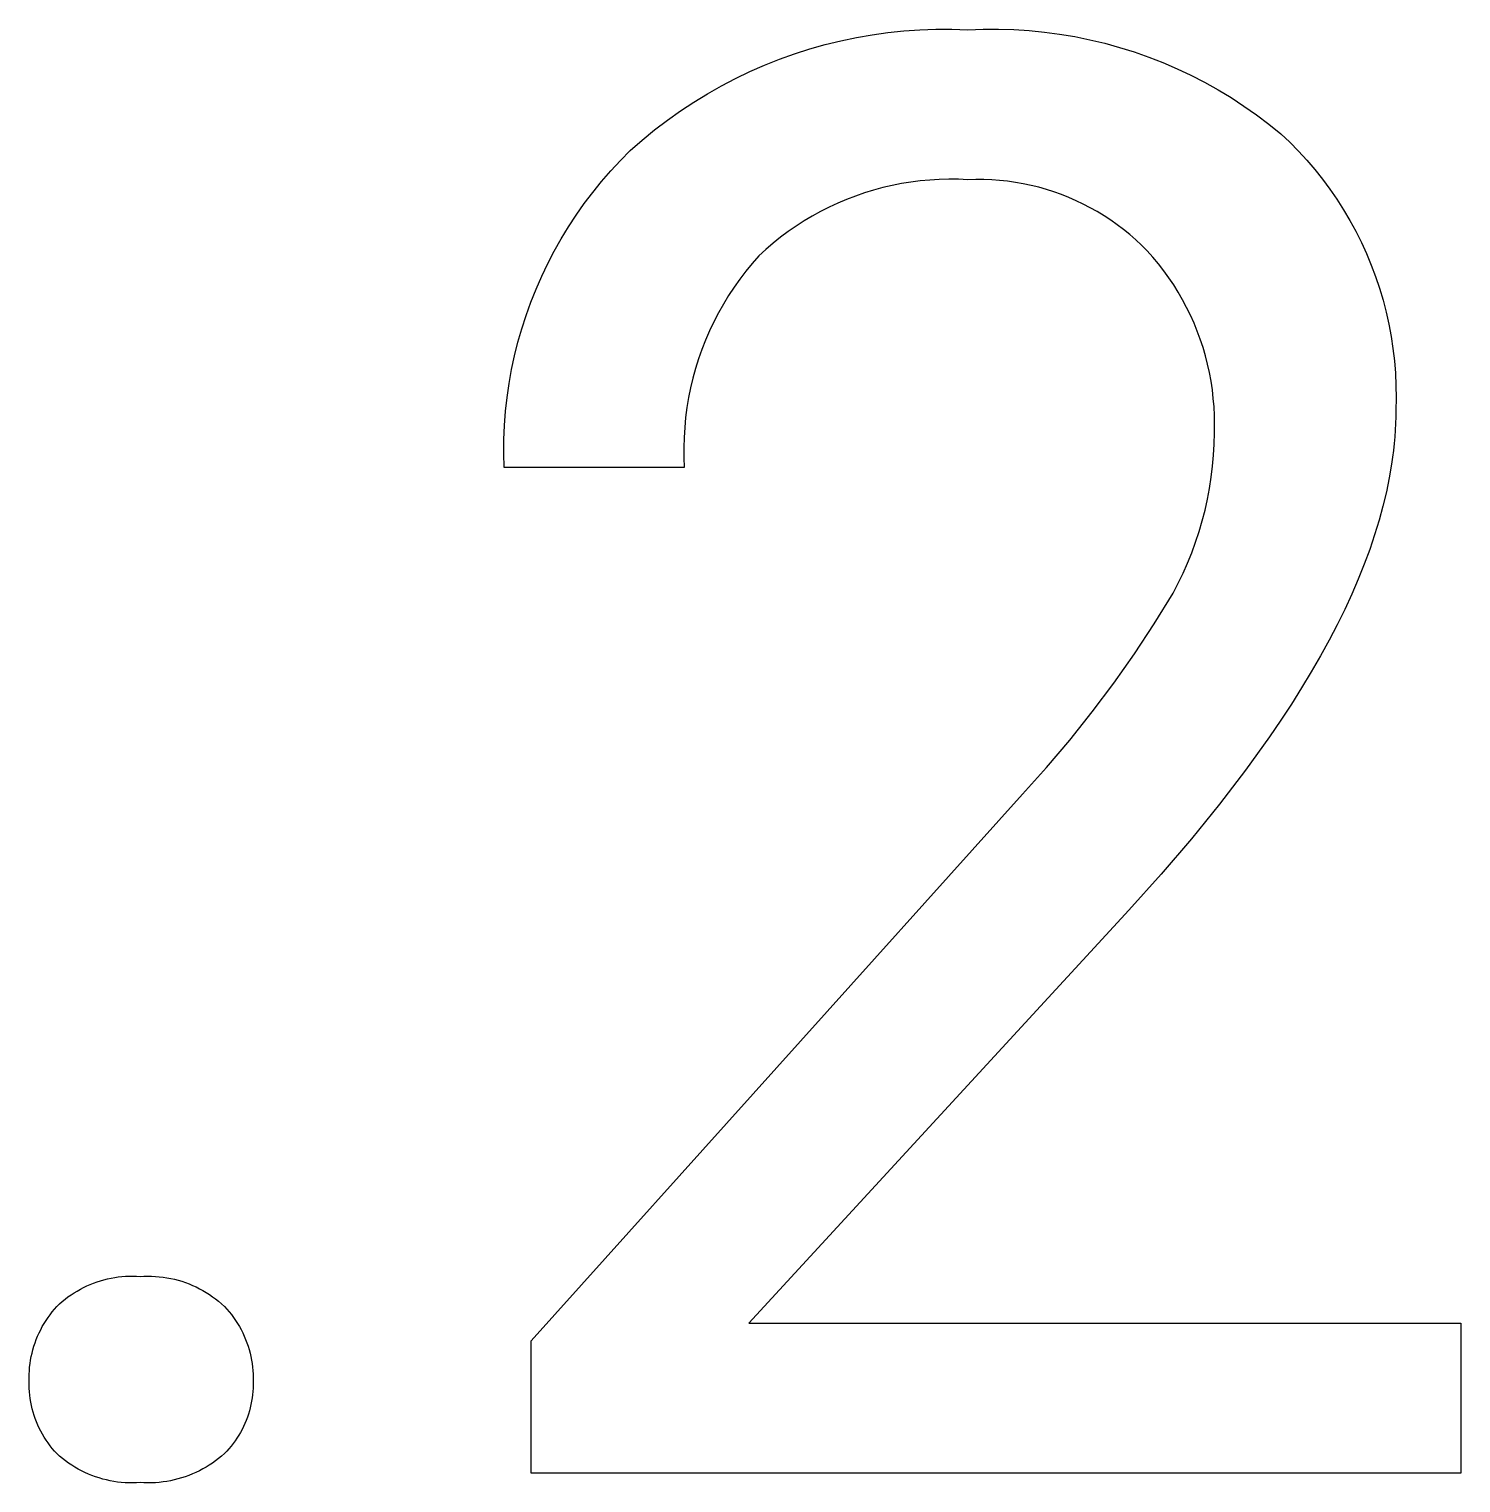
# Model space of a CAD drawing. Header units: millimetres. Extents: x 0 to 4030, y -54 to 2762.
# Drawn here: x 3019.29 to 3048.28, y 123.61 to 153.04 of the extents above; entities that cross this region are included whole.
import ezdxf

# ---------------------------------------------------------------- set-up
doc = ezdxf.new("R2010")
doc.units = ezdxf.units.MM
doc.header["$MEASUREMENT"] = 0
doc.layers.add('Domyślny', color=7, linetype='Continuous', true_color=0x000000)

msp = doc.modelspace()

# ---------------------------------------------------------------- linework, layer by layer
at = {"layer": 'Domyślny'}
for p, q in [((3035.41, 152.723), (3035.724, 152.8)), ((3035.724, 152.8), (3036.041, 152.867)), ((3036.041, 152.867), (3036.361, 152.923)), ((3036.361, 152.923), (3036.681, 152.967)), ((3036.681, 152.967), (3037.004, 153.001)), ((3037.004, 153.001), (3037.327, 153.024)), ((3037.327, 153.024), (3037.651, 153.035)), ((3037.651, 153.035), (3037.975, 153.036)), ((3037.975, 153.036), (3038.299, 153.025)), ((3038.299, 153.025), (3038.609, 153.037)), ((3038.609, 153.037), (3038.92, 153.038)), ((3038.92, 153.038), (3039.231, 153.029)), ((3039.231, 153.029), (3039.541, 153.009)), ((3039.541, 153.009), (3039.85, 152.978)), ((3039.85, 152.978), (3040.158, 152.937)), ((3040.158, 152.937), (3040.465, 152.885)), ((3040.465, 152.885), (3040.769, 152.823)), ((3040.769, 152.823), (3041.071, 152.751)), ((3041.071, 152.751), (3041.371, 152.668)), ((3034.484, 152.427), (3034.789, 152.536)), ((3034.789, 152.536), (3035.098, 152.635)), ((3035.098, 152.635), (3035.41, 152.723)), ((3041.371, 152.668), (3041.667, 152.575)), ((3041.667, 152.575), (3041.961, 152.472)), ((3041.961, 152.472), (3042.25, 152.359)), ((3033.594, 152.038), (3033.886, 152.178)), ((3033.886, 152.178), (3034.183, 152.307)), ((3034.183, 152.307), (3034.484, 152.427)), ((3042.25, 152.359), (3042.536, 152.236)), ((3042.536, 152.236), (3042.817, 152.104)), ((3033.025, 151.728), (3033.307, 151.888)), ((3033.307, 151.888), (3033.594, 152.038)), ((3042.817, 152.104), (3043.093, 151.962)), ((3043.093, 151.962), (3043.365, 151.811)), ((3032.748, 151.559), (3033.025, 151.728)), ((3043.365, 151.811), (3043.631, 151.65)), ((3043.631, 151.65), (3043.891, 151.481)), ((3032.213, 151.193), (3032.478, 151.381)), ((3032.478, 151.381), (3032.748, 151.559)), ((3043.891, 151.481), (3044.146, 151.302)), ((3044.146, 151.302), (3044.394, 151.116)), ((3031.705, 150.791), (3031.956, 150.997)), ((3031.956, 150.997), (3032.213, 151.193)), ((3044.394, 151.116), (3044.636, 150.92)), ((3031.462, 150.578), (3031.705, 150.791)), ((3044.636, 150.92), (3044.818, 150.748)), ((3044.818, 150.748), (3044.994, 150.57)), ((3031.261, 150.376), (3031.462, 150.578)), ((3044.994, 150.57), (3045.163, 150.385)), ((3030.881, 149.953), (3031.068, 150.167)), ((3031.068, 150.167), (3031.261, 150.376)), ((3045.163, 150.385), (3045.326, 150.195)), ((3045.326, 150.195), (3045.482, 149.999)), ((3030.702, 149.732), (3030.881, 149.953)), ((3036.576, 149.828), (3036.39, 149.778)), ((3036.764, 149.872), (3036.576, 149.828)), ((3036.953, 149.91), (3036.764, 149.872)), ((3037.144, 149.941), (3036.953, 149.91)), ((3037.335, 149.965), (3037.144, 149.941)), ((3037.527, 149.983), (3037.335, 149.965)), ((3037.72, 149.995), (3037.527, 149.983)), ((3037.913, 149.999), (3037.72, 149.995)), ((3038.106, 149.998), (3037.913, 149.999)), ((3038.299, 149.989), (3038.106, 149.998)), ((3038.46, 149.994), (3038.299, 149.989)), ((3038.621, 149.993), (3038.46, 149.994)), ((3038.781, 149.987), (3038.621, 149.993)), ((3038.942, 149.975), (3038.781, 149.987)), ((3039.102, 149.958), (3038.942, 149.975)), ((3039.262, 149.935), (3039.102, 149.958)), ((3039.42, 149.907), (3039.262, 149.935)), ((3039.578, 149.874), (3039.42, 149.907)), ((3039.734, 149.835), (3039.578, 149.874)), ((3039.889, 149.791), (3039.734, 149.835)), ((3045.482, 149.999), (3045.631, 149.798)), ((3030.53, 149.505), (3030.702, 149.732)), ((3035.665, 149.514), (3035.49, 149.433)), ((3035.842, 149.589), (3035.665, 149.514)), ((3036.023, 149.658), (3035.842, 149.589)), ((3036.205, 149.721), (3036.023, 149.658)), ((3036.39, 149.778), (3036.205, 149.721)), ((3040.042, 149.742), (3039.889, 149.791)), ((3040.194, 149.688), (3040.042, 149.742)), ((3040.344, 149.629), (3040.194, 149.688)), ((3040.491, 149.564), (3040.344, 149.629)), ((3040.637, 149.495), (3040.491, 149.564)), ((3045.631, 149.798), (3045.774, 149.592)), ((3045.774, 149.592), (3045.908, 149.38)), ((3030.21, 149.034), (3030.366, 149.272)), ((3030.366, 149.272), (3030.53, 149.505)), ((3035.148, 149.253), (3034.982, 149.154)), ((3035.317, 149.346), (3035.148, 149.253)), ((3035.49, 149.433), (3035.317, 149.346)), ((3040.779, 149.421), (3040.637, 149.495)), ((3040.92, 149.342), (3040.779, 149.421)), ((3041.057, 149.258), (3040.92, 149.342)), ((3041.192, 149.17), (3041.057, 149.258)), ((3045.908, 149.38), (3046.036, 149.165)), ((3030.063, 148.791), (3030.21, 149.034)), ((3034.661, 148.94), (3034.506, 148.825)), ((3034.82, 149.05), (3034.661, 148.94)), ((3034.982, 149.154), (3034.82, 149.05)), ((3041.324, 149.077), (3041.192, 149.17)), ((3041.452, 148.98), (3041.324, 149.077)), ((3041.577, 148.879), (3041.452, 148.98)), ((3046.036, 149.165), (3046.156, 148.945)), ((3046.156, 148.945), (3046.268, 148.721)), ((3029.923, 148.544), (3030.063, 148.791)), ((3034.355, 148.705), (3034.209, 148.579)), ((3034.506, 148.825), (3034.355, 148.705)), ((3041.699, 148.773), (3041.577, 148.879)), ((3041.817, 148.663), (3041.699, 148.773)), ((3041.931, 148.55), (3041.817, 148.663)), ((3046.268, 148.721), (3046.372, 148.493)), ((3029.792, 148.291), (3029.923, 148.544)), ((3034.066, 148.449), (3033.932, 148.296)), ((3034.209, 148.579), (3034.066, 148.449)), ((3042.047, 148.419), (3041.931, 148.55)), ((3042.159, 148.284), (3042.047, 148.419)), ((3046.372, 148.493), (3046.468, 148.262)), ((3029.669, 148.035), (3029.792, 148.291)), ((3033.804, 148.139), (3033.681, 147.978)), ((3033.932, 148.296), (3033.804, 148.139)), ((3042.267, 148.146), (3042.159, 148.284)), ((3042.37, 148.004), (3042.267, 148.146)), ((3046.468, 148.262), (3046.556, 148.027)), ((3029.449, 147.51), (3029.555, 147.774)), ((3029.555, 147.774), (3029.669, 148.035)), ((3033.564, 147.812), (3033.453, 147.643)), ((3033.681, 147.978), (3033.564, 147.812)), ((3042.467, 147.858), (3042.37, 148.004)), ((3042.56, 147.709), (3042.467, 147.858)), ((3046.556, 148.027), (3046.636, 147.79)), ((3046.636, 147.79), (3046.707, 147.55)), ((3029.353, 147.242), (3029.449, 147.51)), ((3033.347, 147.469), (3033.248, 147.293)), ((3033.453, 147.643), (3033.347, 147.469)), ((3042.648, 147.558), (3042.56, 147.709)), ((3042.73, 147.403), (3042.648, 147.558)), ((3046.707, 147.55), (3046.77, 147.307)), ((3029.266, 146.972), (3029.353, 147.242)), ((3033.248, 147.293), (3033.155, 147.112)), ((3042.808, 147.245), (3042.73, 147.403)), ((3042.879, 147.086), (3042.808, 147.245)), ((3046.77, 147.307), (3046.825, 147.063)), ((3029.187, 146.698), (3029.266, 146.972)), ((3033.068, 146.929), (3032.987, 146.743)), ((3033.155, 147.112), (3033.068, 146.929)), ((3042.946, 146.923), (3042.879, 147.086)), ((3043.006, 146.759), (3042.946, 146.923)), ((3046.825, 147.063), (3046.871, 146.817)), ((3029.118, 146.422), (3029.187, 146.698)), ((3032.987, 146.743), (3032.913, 146.554)), ((3043.061, 146.592), (3043.006, 146.759)), ((3043.111, 146.424), (3043.061, 146.592)), ((3046.871, 146.817), (3046.908, 146.569)), ((3046.908, 146.569), (3046.937, 146.32)), ((3029.059, 146.144), (3029.118, 146.422)), ((3032.846, 146.363), (3032.785, 146.169)), ((3032.913, 146.554), (3032.846, 146.363)), ((3043.154, 146.254), (3043.111, 146.424)), ((3046.937, 146.32), (3046.957, 146.071)), ((3029.009, 145.864), (3029.059, 146.144)), ((3032.785, 146.169), (3032.731, 145.973)), ((3043.192, 146.083), (3043.154, 146.254)), ((3043.224, 145.911), (3043.192, 146.083)), ((3046.957, 146.071), (3046.969, 145.82)), ((3028.968, 145.583), (3029.009, 145.864)), ((3032.684, 145.776), (3032.643, 145.577)), ((3032.731, 145.973), (3032.684, 145.776)), ((3043.25, 145.737), (3043.224, 145.911)), ((3043.27, 145.563), (3043.25, 145.737)), ((3046.969, 145.82), (3046.971, 145.57)), ((3028.936, 145.3), (3028.968, 145.583)), ((3032.643, 145.577), (3032.61, 145.377)), ((3043.285, 145.389), (3043.27, 145.563)), ((3046.971, 145.57), (3046.965, 145.32)), ((3028.914, 145.016), (3028.936, 145.3)), ((3032.583, 145.176), (3032.564, 144.974)), ((3032.61, 145.377), (3032.583, 145.176)), ((3043.293, 145.213), (3043.285, 145.389)), ((3043.295, 145.038), (3043.293, 145.213)), ((3046.964, 145.186), (3046.96, 145.052)), ((3046.965, 145.32), (3046.964, 145.186)), ((3028.902, 144.732), (3028.914, 145.016)), ((3032.564, 144.974), (3032.551, 144.772)), ((3043.287, 144.637), (3043.292, 144.863)), ((3043.292, 144.863), (3043.295, 145.038)), ((3046.953, 144.918), (3046.944, 144.782)), ((3046.96, 145.052), (3046.953, 144.918)), ((3028.899, 144.448), (3028.902, 144.732)), ((3032.551, 144.772), (3032.546, 144.569)), ((3032.546, 144.569), (3032.547, 144.366)), ((3043.275, 144.412), (3043.287, 144.637)), ((3046.918, 144.509), (3046.9, 144.371)), ((3046.932, 144.646), (3046.918, 144.509)), ((3046.944, 144.782), (3046.932, 144.646)), ((3028.906, 144.163), (3028.899, 144.448)), ((3032.547, 144.366), (3032.556, 144.163)), ((3043.255, 144.187), (3043.275, 144.412)), ((3046.881, 144.232), (3046.833, 143.952)), ((3046.9, 144.371), (3046.881, 144.232)), ((3032.556, 144.163), (3028.906, 144.163)), ((3043.194, 143.741), (3043.228, 143.964)), ((3043.228, 143.964), (3043.255, 144.187)), ((3046.833, 143.952), (3046.775, 143.669)), ((3043.152, 143.519), (3043.194, 143.741)), ((3046.775, 143.669), (3046.706, 143.383)), ((3043.103, 143.299), (3043.152, 143.519)), ((3046.706, 143.383), (3046.627, 143.094)), ((3042.983, 142.864), (3043.047, 143.08)), ((3043.047, 143.08), (3043.103, 143.299)), ((3046.627, 143.094), (3046.537, 142.801)), ((3042.912, 142.65), (3042.983, 142.864)), ((3046.537, 142.801), (3046.437, 142.506)), ((3042.834, 142.438), (3042.912, 142.65)), ((3046.437, 142.506), (3046.326, 142.207)), ((3042.658, 142.023), (3042.749, 142.229)), ((3042.749, 142.229), (3042.834, 142.438)), ((3046.326, 142.207), (3046.205, 141.905)), ((3042.559, 141.82), (3042.658, 142.023)), ((3046.205, 141.905), (3046.073, 141.6)), ((3042.073, 141), (3042.454, 141.621)), ((3042.454, 141.621), (3042.559, 141.82)), ((3046.073, 141.6), (3045.93, 141.291)), ((3045.93, 141.291), (3045.777, 140.98)), ((3041.674, 140.392), (3042.073, 141)), ((3045.777, 140.98), (3045.613, 140.665)), ((3041.256, 139.796), (3041.674, 140.392)), ((3045.613, 140.665), (3045.439, 140.348)), ((3045.439, 140.348), (3045.254, 140.027)), ((3045.254, 140.027), (3045.059, 139.702)), ((3040.819, 139.214), (3041.256, 139.796)), ((3045.059, 139.702), (3044.853, 139.375)), ((3040.365, 138.645), (3040.819, 139.214)), ((3044.853, 139.375), (3044.636, 139.045)), ((3044.636, 139.045), (3044.409, 138.711)), ((3039.893, 138.091), (3040.365, 138.645)), ((3044.409, 138.711), (3043.923, 138.034)), ((3039.405, 137.551), (3039.893, 138.091)), ((3043.923, 138.034), (3043.395, 137.345)), ((3029.457, 126.483), (3039.405, 137.551)), ((3043.395, 137.345), (3042.825, 136.643)), ((3042.825, 136.643), (3042.212, 135.928)), ((3042.212, 135.928), (3041.557, 135.2)), ((3041.557, 135.2), (3033.86, 126.839)), ((3020.804, 127.72), (3020.876, 127.738)), ((3020.876, 127.738), (3020.948, 127.753)), ((3020.948, 127.753), (3021.021, 127.766)), ((3021.021, 127.766), (3021.094, 127.777)), ((3021.094, 127.777), (3021.167, 127.785)), ((3021.167, 127.785), (3021.241, 127.791)), ((3021.241, 127.791), (3021.315, 127.794)), ((3021.315, 127.794), (3021.389, 127.794)), ((3021.389, 127.794), (3021.463, 127.792)), ((3021.463, 127.792), (3021.536, 127.788)), ((3021.536, 127.788), (3021.614, 127.792)), ((3021.614, 127.792), (3021.692, 127.794)), ((3021.692, 127.794), (3021.769, 127.793)), ((3021.769, 127.793), (3021.847, 127.789)), ((3021.847, 127.789), (3021.924, 127.782)), ((3021.924, 127.782), (3022.001, 127.773)), ((3022.001, 127.773), (3022.078, 127.761)), ((3022.078, 127.761), (3022.155, 127.747)), ((3022.155, 127.747), (3022.23, 127.73)), ((3020.136, 127.413), (3020.197, 127.454)), ((3020.197, 127.454), (3020.26, 127.492)), ((3020.26, 127.492), (3020.325, 127.529)), ((3020.325, 127.529), (3020.39, 127.563)), ((3020.39, 127.563), (3020.457, 127.595)), ((3020.457, 127.595), (3020.525, 127.625)), ((3020.525, 127.625), (3020.593, 127.652)), ((3020.593, 127.652), (3020.663, 127.677)), ((3020.663, 127.677), (3020.733, 127.7)), ((3020.733, 127.7), (3020.804, 127.72)), ((3022.23, 127.73), (3022.305, 127.71)), ((3022.305, 127.71), (3022.38, 127.688)), ((3022.38, 127.688), (3022.453, 127.663)), ((3022.453, 127.663), (3022.526, 127.636)), ((3022.526, 127.636), (3022.598, 127.606)), ((3022.598, 127.606), (3022.668, 127.574)), ((3022.668, 127.574), (3022.738, 127.539)), ((3022.738, 127.539), (3022.806, 127.502)), ((3022.806, 127.502), (3022.873, 127.463)), ((3022.873, 127.463), (3022.939, 127.421)), ((3019.802, 127.126), (3019.849, 127.18)), ((3019.849, 127.18), (3019.903, 127.231)), ((3019.903, 127.231), (3019.959, 127.279)), ((3019.959, 127.279), (3020.016, 127.326)), ((3020.016, 127.326), (3020.075, 127.371)), ((3020.075, 127.371), (3020.136, 127.413)), ((3022.939, 127.421), (3023.003, 127.377)), ((3023.003, 127.377), (3023.065, 127.331)), ((3023.065, 127.331), (3023.126, 127.283)), ((3023.126, 127.283), (3023.185, 127.232)), ((3023.185, 127.232), (3023.243, 127.18)), ((3023.243, 127.18), (3023.292, 127.127)), ((3019.591, 126.833), (3019.63, 126.895)), ((3019.63, 126.895), (3019.67, 126.955)), ((3019.67, 126.955), (3019.712, 127.013)), ((3019.712, 127.013), (3019.756, 127.07)), ((3019.756, 127.07), (3019.802, 127.126)), ((3023.292, 127.127), (3023.339, 127.072)), ((3023.339, 127.072), (3023.384, 127.015)), ((3023.384, 127.015), (3023.428, 126.957)), ((3023.428, 126.957), (3023.469, 126.897)), ((3023.469, 126.897), (3023.508, 126.836)), ((3019.433, 126.51), (3019.46, 126.577)), ((3019.46, 126.577), (3019.49, 126.642)), ((3019.49, 126.642), (3019.522, 126.707)), ((3019.522, 126.707), (3019.555, 126.771)), ((3019.555, 126.771), (3019.591, 126.833)), ((3023.508, 126.836), (3023.546, 126.774)), ((3023.546, 126.774), (3023.581, 126.71)), ((3023.581, 126.71), (3023.613, 126.646)), ((3023.613, 126.646), (3023.644, 126.58)), ((3023.644, 126.58), (3023.672, 126.513)), ((3033.86, 126.839), (3048.284, 126.839)), ((3048.284, 126.839), (3048.284, 123.803)), ((3019.347, 126.235), (3019.365, 126.304)), ((3019.365, 126.304), (3019.385, 126.374)), ((3019.385, 126.374), (3019.408, 126.442)), ((3019.408, 126.442), (3019.433, 126.51)), ((3023.672, 126.513), (3023.698, 126.445)), ((3023.698, 126.445), (3023.722, 126.377)), ((3023.722, 126.377), (3023.743, 126.307)), ((3023.743, 126.307), (3023.762, 126.237)), ((3029.457, 123.803), (3029.457, 126.483)), ((3019.298, 125.95), (3019.307, 126.022)), ((3019.307, 126.022), (3019.318, 126.093)), ((3019.318, 126.093), (3019.331, 126.164)), ((3019.331, 126.164), (3019.347, 126.235)), ((3023.762, 126.237), (3023.778, 126.167)), ((3023.778, 126.167), (3023.792, 126.095)), ((3023.792, 126.095), (3023.804, 126.024)), ((3023.804, 126.024), (3023.813, 125.952)), ((3019.287, 125.734), (3019.288, 125.806)), ((3019.288, 125.662), (3019.287, 125.734)), ((3019.288, 125.806), (3019.292, 125.878)), ((3019.292, 125.878), (3019.298, 125.95)), ((3023.813, 125.952), (3023.819, 125.88)), ((3023.819, 125.88), (3023.823, 125.807)), ((3023.823, 125.807), (3023.825, 125.735)), ((3023.825, 125.735), (3023.824, 125.662)), ((3019.287, 125.592), (3019.288, 125.662)), ((3019.289, 125.522), (3019.287, 125.592)), ((3019.293, 125.453), (3019.289, 125.522)), ((3019.299, 125.383), (3019.293, 125.453)), ((3019.308, 125.314), (3019.299, 125.383)), ((3023.813, 125.393), (3023.804, 125.327)), ((3023.819, 125.46), (3023.813, 125.393)), ((3023.823, 125.528), (3023.819, 125.46)), ((3023.825, 125.595), (3023.823, 125.528)), ((3023.824, 125.662), (3023.825, 125.595)), ((3019.319, 125.245), (3019.308, 125.314)), ((3019.333, 125.177), (3019.319, 125.245)), ((3019.349, 125.109), (3019.333, 125.177)), ((3019.367, 125.041), (3019.349, 125.109)), ((3023.766, 125.128), (3023.748, 125.063)), ((3023.781, 125.194), (3023.766, 125.128)), ((3023.794, 125.26), (3023.781, 125.194)), ((3023.804, 125.327), (3023.794, 125.26)), ((3019.387, 124.974), (3019.367, 125.041)), ((3019.41, 124.908), (3019.387, 124.974)), ((3019.435, 124.843), (3019.41, 124.908)), ((3019.463, 124.779), (3019.435, 124.843)), ((3023.657, 124.81), (3023.629, 124.749)), ((3023.683, 124.872), (3023.657, 124.81)), ((3023.707, 124.935), (3023.683, 124.872)), ((3023.729, 124.999), (3023.707, 124.935)), ((3023.748, 125.063), (3023.729, 124.999)), ((3019.492, 124.716), (3019.463, 124.779)), ((3019.524, 124.654), (3019.492, 124.716)), ((3019.557, 124.592), (3019.524, 124.654)), ((3019.593, 124.532), (3019.557, 124.592)), ((3019.631, 124.474), (3019.593, 124.532)), ((3023.497, 124.515), (3023.459, 124.459)), ((3023.533, 124.572), (3023.497, 124.515)), ((3023.567, 124.63), (3023.533, 124.572)), ((3023.599, 124.689), (3023.567, 124.63)), ((3023.629, 124.749), (3023.599, 124.689)), ((3019.671, 124.416), (3019.631, 124.474)), ((3019.713, 124.361), (3019.671, 124.416)), ((3019.757, 124.306), (3019.713, 124.361)), ((3019.802, 124.253), (3019.757, 124.306)), ((3019.849, 124.202), (3019.802, 124.253)), ((3019.906, 124.151), (3019.849, 124.202)), ((3023.243, 124.202), (3023.185, 124.151)), ((3023.289, 124.25), (3023.243, 124.202)), ((3023.334, 124.3), (3023.289, 124.25)), ((3023.378, 124.352), (3023.334, 124.3)), ((3023.419, 124.405), (3023.378, 124.352)), ((3023.459, 124.459), (3023.419, 124.405)), ((3019.965, 124.102), (3019.906, 124.151)), ((3020.026, 124.055), (3019.965, 124.102)), ((3020.088, 124.01), (3020.026, 124.055)), ((3020.151, 123.967), (3020.088, 124.01)), ((3020.216, 123.926), (3020.151, 123.967)), ((3020.282, 123.888), (3020.216, 123.926)), ((3022.87, 123.927), (3022.803, 123.889)), ((3022.936, 123.968), (3022.87, 123.927)), ((3023, 124.01), (3022.936, 123.968)), ((3023.063, 124.055), (3023, 124.01)), ((3023.125, 124.102), (3023.063, 124.055)), ((3023.185, 124.151), (3023.125, 124.102)), ((3020.35, 123.852), (3020.282, 123.888)), ((3020.419, 123.818), (3020.35, 123.852)), ((3020.489, 123.787), (3020.419, 123.818)), ((3020.56, 123.758), (3020.489, 123.787)), ((3020.631, 123.731), (3020.56, 123.758)), ((3020.704, 123.707), (3020.631, 123.731)), ((3020.778, 123.686), (3020.704, 123.707)), ((3020.852, 123.667), (3020.778, 123.686)), ((3020.927, 123.65), (3020.852, 123.667)), ((3021.002, 123.637), (3020.927, 123.65)), ((3021.078, 123.625), (3021.002, 123.637)), ((3021.154, 123.617), (3021.078, 123.625)), ((3021.23, 123.611), (3021.154, 123.617)), ((3021.536, 123.613), (3021.46, 123.609)), ((3021.614, 123.609), (3021.536, 123.613)), ((3021.922, 123.618), (3021.845, 123.612)), ((3021.999, 123.627), (3021.922, 123.618)), ((3022.076, 123.638), (3021.999, 123.627)), ((3022.152, 123.652), (3022.076, 123.638)), ((3022.227, 123.668), (3022.152, 123.652)), ((3022.302, 123.687), (3022.227, 123.668)), ((3022.376, 123.709), (3022.302, 123.687)), ((3022.45, 123.733), (3022.376, 123.709)), ((3022.523, 123.759), (3022.45, 123.733)), ((3022.594, 123.788), (3022.523, 123.759)), ((3022.665, 123.819), (3022.594, 123.788)), ((3022.735, 123.853), (3022.665, 123.819)), ((3022.803, 123.889), (3022.735, 123.853)), ((3048.284, 123.803), (3029.457, 123.803)), ((3021.307, 123.608), (3021.23, 123.611)), ((3021.383, 123.607), (3021.307, 123.608)), ((3021.46, 123.609), (3021.383, 123.607)), ((3021.691, 123.607), (3021.614, 123.609)), ((3021.768, 123.608), (3021.691, 123.607)), ((3021.845, 123.612), (3021.768, 123.608))]:
    msp.add_line(p, q, dxfattribs=at)

doc.saveas('drawing.dxf')
